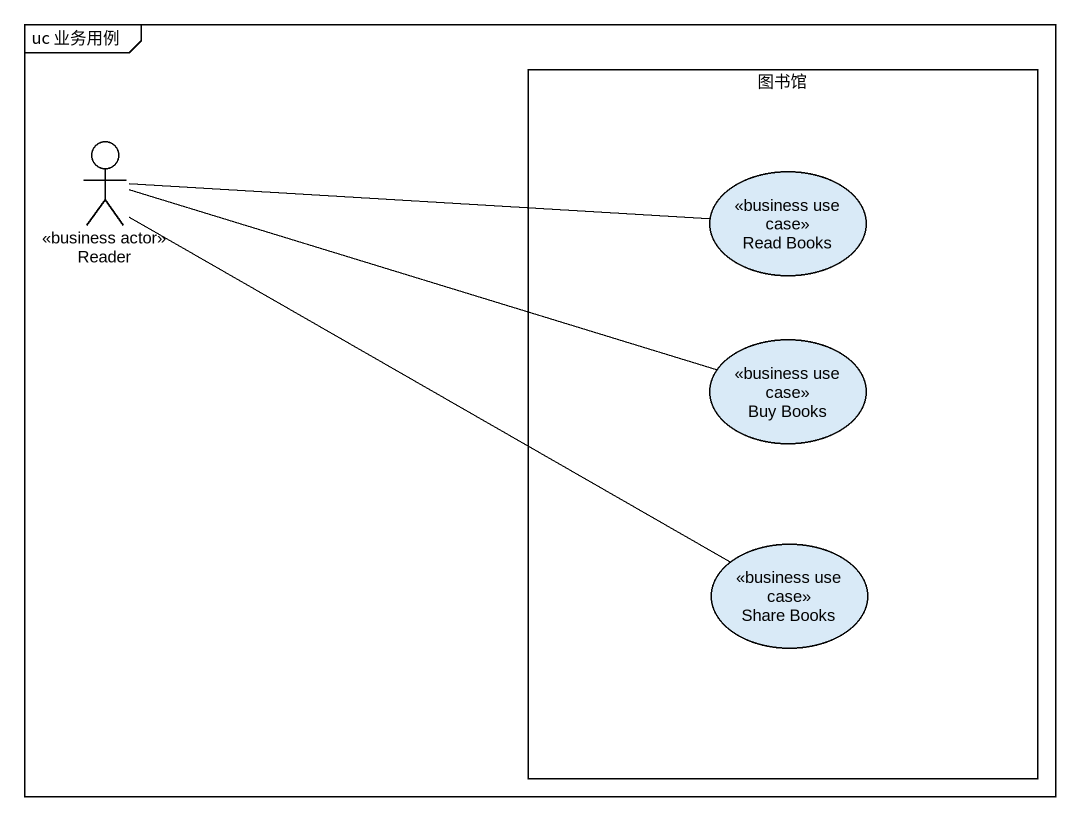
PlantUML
@startuml
mainframe uc 业务用例
rectangle 图书馆 {
  usecase "Read Books" as Read_Books <<business use case>>
  usecase "Buy Books" as Buy_Books <<business use case>>
  usecase "Share Books" as Share_Books <<business use case>>
}
actor Reader <<business actor>>
Reader -right- Read_Books
Reader -right- Buy_Books
Reader -right- Share_Books
@enduml
